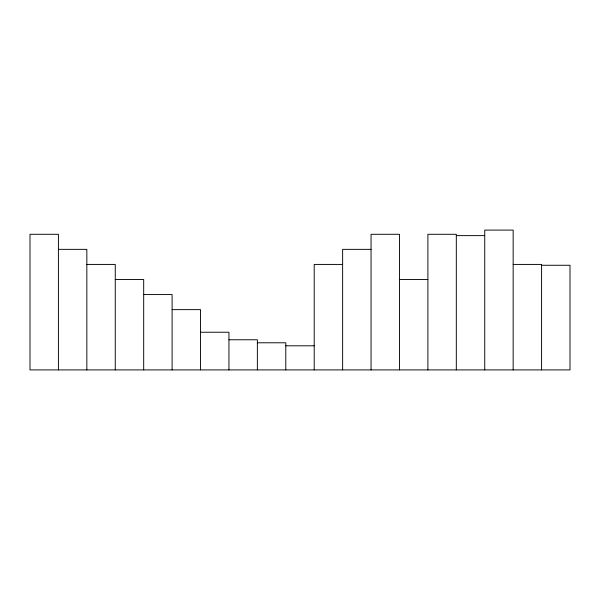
<?xml version="1.0" encoding="UTF-8"?>
<svg xmlns="http://www.w3.org/2000/svg" width="600" height="600" viewBox="0 0 600 600"><rect width="100%" height="100%" fill="white"/><g stroke="black" fill="none" stroke-linecap="round" stroke-linejoin="round"><path stroke-width="0.9" d="M456.315 235.62L484.74 235.62M58.418 249.353L86.843 249.353L86.843 369.907M371.055 249.353L342.63 249.353L342.63 369.907M86.843 264.42L115.26 264.42L115.26 369.907M342.63 264.42L314.212 264.42L314.212 369.907M513.158 264.42L541.582 264.42L541.582 369.907M541.582 265.267L570 265.267L570 369.907L30 369.907L30 234.285L58.418 234.285L58.418 369.907M115.26 279.495L143.685 279.495L143.685 369.907M399.472 279.495L427.897 279.495M143.685 294.562L172.102 294.562L172.102 369.907M172.102 309.63L200.528 309.63L200.528 369.907M200.528 332.235L228.945 332.235L228.945 369.907M228.945 339.772L257.37 339.772L257.37 369.907M257.37 342.788L285.788 342.788L285.788 369.907M285.788 345.803L314.212 345.803M513.158 369.907L513.158 230.093L484.74 230.093L484.74 369.907M456.315 369.907L456.315 234.285L427.897 234.285L427.897 369.907M399.472 369.907L399.472 234.285L371.055 234.285L371.055 369.907"/></g></svg>
